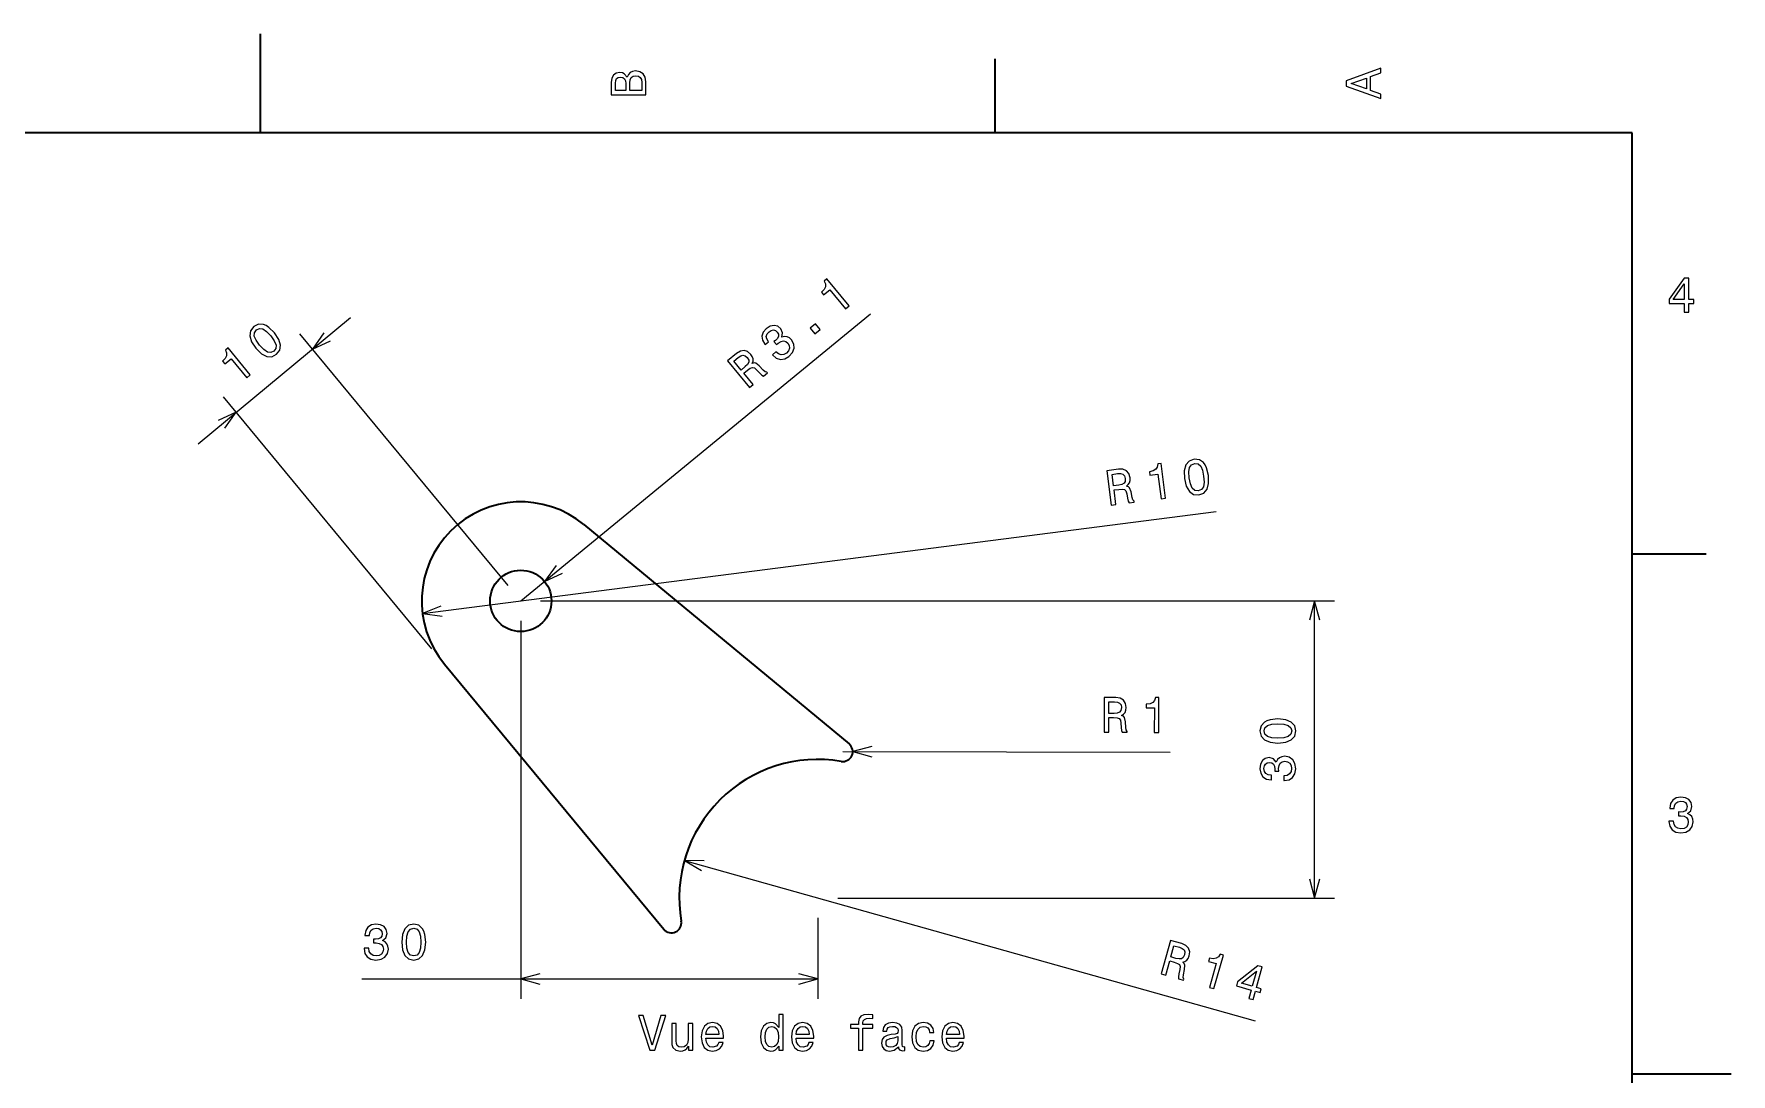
# Model space of a CAD drawing. Extents: x 0 to 297, y 0 to 210.
# Drawn here: x 125.6 to 297, y 105 to 210 of the extents above; entities that cross this region are included whole.
import ezdxf

# ---------------------------------------------------------------- set-up
doc = ezdxf.new("R2010")
doc.units = 0

msp = doc.modelspace()

# ---------------------------------------------------------------- linework, layer by layer
at = {"color": 7, "lineweight": 35, "ltscale": 0.25}
for p, q in [((148.5, 200), (148.5, 210)), ((287, 105), (297, 105))]:
    msp.add_line(p, q, dxfattribs=at)
at = {"color": 7, "lineweight": 35, "ltscale": 0.1875}
for p, q in [((222.699997, 200), (222.699997, 207.5)), ((287, 157.5), (294.5, 157.5))]:
    msp.add_line(p, q, dxfattribs=at)
at = {"color": 7, "lineweight": 35}
for p, q in [((287, 200), (10, 200)), ((287, 10), (287, 200)), ((181.166534, 160.456314), (207.948868, 138.307861)), ((167.087387, 146.377167), (189.23584, 119.594833))]:
    msp.add_line(p, q, dxfattribs=at)
at = {"color": 7, "lineweight": 13}
for p, q in [((174.793625, 152.750076), (210.096375, 181.725021)), ((142.202621, 168.622589), (157.615097, 181.368408)), ((173.519043, 154.291321), (152.487396, 179.72319)), ((165.812805, 147.918427), (144.781158, 173.350296)), ((164.875122, 151.475998), (245.00235, 161.768753)), ((176.793625, 152.750076), (256.948853, 152.750076)), ((254.948853, 122.750076), (254.948853, 152.750076)), ((174.793625, 150.750076), (174.793625, 112.584854)), ((207.311584, 137.537231), (240.370255, 137.474976)), ((191.314529, 126.53344), (248.952789, 110.355316)), ((206.793625, 122.750076), (256.948853, 122.750076)), ((158.727631, 114.584854), (204.793625, 114.584854))]:
    msp.add_line(p, q, dxfattribs=at)
at = {"color": 7, "lineweight": 13, "ltscale": 0.204131}
msp.add_line((204.793625, 120.750076), (204.793625, 112.584854), dxfattribs=at)
at = {"color": 7, "lineweight": 13}
for points in [[(185.542007, 205.630417), (185.249496, 205.983429), (185.052811, 206.074219), (184.81073, 206.104477), (184.432495, 206.03891), (184.160156, 205.842224), (183.993729, 205.524506), (183.933212, 205.080704), (183.933212, 203.835022), (187.433212, 203.835022), (187.433212, 205.151306), (187.36261, 205.620331), (187.155838, 205.968307), (186.828018, 206.185165), (186.384216, 206.260818), (186.08667, 206.215424), (185.839554, 206.094391), (185.65799, 205.897705)], [(185.385666, 204.984879), (185.385666, 204.298996), (184.351807, 204.298996), (184.351807, 205.025223), (184.382065, 205.297562), (184.472839, 205.489197), (184.629181, 205.605194), (184.86116, 205.645538), (185.093155, 205.600143), (185.254532, 205.479111), (185.355408, 205.272339)], [(187.014618, 205.095825), (187.014618, 204.298996), (185.809296, 204.298996), (185.809296, 205.050446), (185.844589, 205.368164), (185.9505, 205.595108), (186.132065, 205.731277), (186.394302, 205.776657), (186.671692, 205.731277), (186.863327, 205.605194), (186.979324, 205.393372)], [(261.633209, 203.466858), (261.633209, 203.930847), (260.604401, 204.298996), (260.604401, 205.695969), (261.633209, 206.064133), (261.633209, 206.538193), (258.128174, 205.257217), (258.128174, 204.742798)], [(260.17572, 204.460388), (258.632477, 205), (260.17572, 205.539627)], [(207.583954, 182.25032), (207.938705, 182.541473), (205.702209, 185.266403), (205.437119, 185.048828), (205.562134, 184.753448), (205.552979, 184.478424), (205.415359, 184.208893), (205.144684, 183.93454), (205.371841, 183.657761), (206.003372, 184.176086)], [(292.277374, 181.916794), (292.731262, 181.916794), (292.731262, 182.784225), (293.23056, 182.784225), (293.23056, 183.187683), (292.731262, 183.187683), (292.731262, 185.341141), (292.272339, 185.341141), (290.739197, 183.228027), (290.739197, 182.784225), (292.277374, 182.784225)], [(291.162842, 183.187683), (292.277374, 184.756134), (292.277374, 183.187683)], [(148.047638, 178.270142), (148.610535, 177.708176), (149.153152, 177.42395), (149.663193, 177.400726), (150.138092, 177.649475), (150.467682, 178.066025), (150.540619, 178.57135), (150.359421, 179.15448), (149.917007, 179.816071), (149.353439, 180.370926), (149.080322, 180.550827), (148.811478, 180.662247), (148.301453, 180.685486), (147.827225, 180.443817), (147.496948, 180.020187), (147.427246, 179.510971), (147.604553, 178.924622)], [(148.420731, 178.578674), (148.062927, 179.074646), (147.880463, 179.493118), (147.891449, 179.835953), (148.093979, 180.121246), (148.40834, 180.263428), (148.747147, 180.209839), (149.123932, 179.952072), (149.543915, 179.507523), (149.904922, 179.007675), (150.087387, 178.589203), (150.076416, 178.246368), (149.874542, 177.96817), (149.559509, 177.818909), (149.220703, 177.872482), (148.843933, 178.130249)], [(200.198502, 177.610977), (200.220886, 177.583679), (200.590424, 177.260635), (201.004013, 177.130341), (201.439667, 177.18779), (201.876099, 177.435074), (202.227127, 177.834106), (202.390411, 178.255188), (202.361359, 178.688049), (202.14357, 179.096497), (201.923615, 179.300903), (201.684265, 179.417633), (201.425552, 179.446686), (201.152039, 179.398361), (201.232651, 179.816833), (201.04715, 180.225677), (200.739105, 180.48175), (200.382706, 180.574173), (199.99144, 180.494446), (199.575607, 180.237961), (199.275955, 179.887634), (199.147751, 179.495331), (199.196289, 179.078476), (199.435379, 178.667938), (199.457779, 178.64064), (199.804733, 178.925415), (199.631134, 179.2005), (199.585312, 179.463013), (199.659454, 179.706543), (199.857468, 179.934296), (200.08577, 180.069489), (200.301102, 180.109207), (200.499542, 180.050262), (200.681808, 179.899734), (200.803513, 179.679916), (200.815536, 179.474487), (200.71579, 179.262131), (200.512787, 179.056366), (200.357559, 178.935486), (200.610321, 178.627518), (200.794937, 178.792084), (201.069336, 178.958588), (201.329346, 179.015396), (201.563278, 178.952957), (201.765442, 178.786133), (201.908127, 178.524841), (201.932663, 178.26442), (201.839722, 178.011993), (201.630722, 177.781723), (201.353134, 177.619141), (201.07782, 177.588913), (200.811188, 177.683243), (200.557144, 177.905334)], [(204.497269, 179.716904), (205.035248, 180.158447), (204.558502, 180.739288), (204.020538, 180.29776)], [(147.124786, 175.288422), (147.478455, 175.580902), (145.231873, 178.297516), (144.96759, 178.078964), (145.093689, 177.784042), (145.085541, 177.508987), (144.948929, 177.238953), (144.679276, 176.963593), (144.907471, 176.687653), (145.537064, 177.208328)], [(197.889282, 174.293365), (198.251831, 174.590912), (197.314346, 175.733124), (197.684692, 176.037079), (197.967178, 176.249359), (198.183487, 176.335571), (198.382645, 176.283707), (198.610397, 176.085709), (198.917847, 175.750854), (199.13002, 175.540054), (199.288773, 175.442001), (199.698105, 175.777954), (199.637314, 175.85202), (199.458069, 175.887589), (199.260498, 176.064697), (198.874863, 176.478912), (198.54303, 176.748093), (198.370178, 176.775848), (198.169037, 176.734741), (198.24498, 176.960175), (198.242157, 177.186203), (198.171539, 177.415329), (198.02536, 177.641129), (197.702011, 177.923798), (197.344513, 178.041412), (196.965637, 177.978378), (196.573196, 177.741089), (195.668777, 176.998795)], [(196.743805, 177.326538), (197.000793, 177.498322), (197.229218, 177.561844), (197.446457, 177.511795), (197.657516, 177.326172), (197.804108, 177.068085), (197.810837, 176.845245), (197.689102, 176.627899), (197.459503, 176.40683), (197.042389, 176.064484), (196.303284, 176.964996)], [(239.446259, 163.071487), (239.901459, 163.129959), (239.452316, 166.62645), (239.112167, 166.582748), (239.061325, 166.266052), (238.907593, 166.037842), (238.647903, 165.882446), (238.272888, 165.793594), (238.318497, 165.438446), (239.128845, 165.542542)], [(241.818542, 165.099915), (241.994446, 164.324219), (242.301514, 163.794189), (242.720367, 163.502228), (243.25473, 163.459015), (243.755814, 163.635239), (244.08728, 164.023575), (244.245407, 164.613373), (244.224564, 165.408981), (244.044281, 166.179031), (243.909424, 166.476959), (243.741577, 166.714722), (243.322723, 167.006668), (242.792725, 167.055542), (242.287292, 166.873657), (241.956467, 166.480331), (241.793335, 165.889893)], [(242.298737, 165.161606), (242.261017, 165.772003), (242.33017, 166.223251), (242.522491, 166.507278), (242.846069, 166.640366), (243.187775, 166.592728), (243.445648, 166.366531), (243.626587, 165.947418), (243.744354, 165.347305), (243.78273, 164.731903), (243.713593, 164.280655), (243.521255, 163.996628), (243.202042, 163.869186), (242.855972, 163.911163), (242.598114, 164.13736), (242.417145, 164.556488)], [(234.417694, 162.425537), (234.882904, 162.485291), (234.694626, 163.950912), (235.16983, 164.011963), (235.521912, 164.041931), (235.751007, 164.000183), (235.892258, 163.850525), (235.980194, 163.561829), (236.063019, 163.114853), (236.130951, 162.823578), (236.21347, 162.656219), (236.738678, 162.723679), (236.726471, 162.818726), (236.593445, 162.944), (236.520004, 163.198975), (236.413025, 163.754715), (236.274658, 164.158966), (236.142914, 164.274246), (235.950623, 164.346146), (236.134644, 164.496902), (236.252213, 164.689972), (236.31398, 164.921631), (236.309937, 165.190598), (236.185928, 165.601776), (235.945374, 165.89122), (235.590805, 166.038895), (235.132263, 166.046082), (233.971771, 165.897018)], [(235.056824, 165.604202), (235.365814, 165.613388), (235.593109, 165.545975), (235.750656, 165.388245), (235.831024, 165.118912), (235.818268, 164.822357), (235.705688, 164.629944), (235.487167, 164.510345), (235.175247, 164.444855), (234.640015, 164.376099), (234.491577, 165.531586)], [(233.695358, 139.487549), (234.164368, 139.486664), (234.16716, 140.964325), (234.646271, 140.963425), (234.999268, 140.947632), (235.221039, 140.876602), (235.341751, 140.709946), (235.391632, 140.412308), (235.415985, 139.958374), (235.445679, 139.660767), (235.505875, 139.484131), (236.035416, 139.483139), (236.035583, 139.578964), (235.919861, 139.720383), (235.880005, 139.982712), (235.845764, 140.547623), (235.760834, 140.96637), (235.645081, 141.097717), (235.463699, 141.193878), (235.66568, 141.31958), (235.80722, 141.495819), (235.898407, 141.717545), (235.929169, 141.984787), (235.85936, 142.408554), (235.658234, 142.726654), (235.325745, 142.918915), (234.871979, 142.985336), (233.70195, 142.987534)], [(234.740051, 142.556915), (235.047623, 142.526077), (235.264297, 142.42984), (235.400146, 142.253067), (235.445007, 141.975616), (235.394012, 141.683197), (235.257523, 141.506943), (235.02536, 141.416595), (234.707596, 141.391983), (234.167969, 141.393005), (234.170166, 142.557983)], [(238.765228, 139.477997), (239.224167, 139.477127), (239.230804, 143.00235), (238.887863, 143.002991), (238.796509, 142.695526), (238.614563, 142.48909), (238.33696, 142.368576), (237.953598, 142.328949), (237.952927, 141.970886), (238.769928, 141.969345)], [(251.239197, 138.402664), (252.030975, 138.478317), (252.595825, 138.715347), (252.938751, 139.093597), (253.049713, 139.618088), (252.938751, 140.137543), (252.595825, 140.515778), (252.030975, 140.747772), (251.239197, 140.828461), (250.452454, 140.747772), (250.139771, 140.651947), (249.882568, 140.515778), (249.539612, 140.137543), (249.42363, 139.618088), (249.539612, 139.093597), (249.887604, 138.715347), (250.452454, 138.478317)], [(251.239197, 138.886826), (250.628967, 138.92717), (250.190201, 139.053253), (249.932983, 139.280197), (249.842224, 139.618088), (249.932983, 139.950943), (250.190201, 140.177887), (250.628967, 140.30397), (251.239197, 140.344315), (251.854462, 140.30397), (252.293228, 140.177887), (252.55043, 139.950943), (252.636169, 139.618088), (252.55043, 139.280197), (252.293228, 139.053253), (251.854462, 138.92717)], [(251.849426, 134.611176), (251.884735, 134.611176), (252.368866, 134.691864), (252.731995, 134.928894), (252.963974, 135.302094), (253.049713, 135.796326), (252.963974, 136.320831), (252.742065, 136.714203), (252.389038, 136.966354), (251.93515, 137.057144), (251.637604, 137.016785), (251.395538, 136.905838), (251.208923, 136.724289), (251.072754, 136.482208), (250.80043, 136.810013), (250.366714, 136.92601), (249.973343, 136.850372), (249.675781, 136.633514), (249.489197, 136.280487), (249.42363, 135.796326), (249.504318, 135.342438), (249.726227, 134.994461), (250.079254, 134.767517), (250.548279, 134.691864), (250.583572, 134.691864), (250.583572, 135.140717), (250.260803, 135.181061), (250.028809, 135.31218), (249.887604, 135.524002), (249.837173, 135.821548), (249.877518, 136.083801), (249.983429, 136.275436), (250.154907, 136.391434), (250.386887, 136.436829), (250.634003, 136.391434), (250.80043, 136.270386), (250.901291, 136.058578), (250.931549, 135.771118), (250.926514, 135.574432), (251.324921, 135.574432), (251.31485, 135.821548), (251.360229, 136.139267), (251.481262, 136.376297), (251.677948, 136.517517), (251.93515, 136.567947), (252.227661, 136.512466), (252.444519, 136.366211), (252.580688, 136.134232), (252.626068, 135.826584), (252.575653, 135.508865), (252.424347, 135.276886), (252.182281, 135.13063), (251.849426, 135.07515)], [(290.729126, 130.51622), (290.729126, 130.480911), (290.809814, 129.996765), (291.046844, 129.633652), (291.420044, 129.401657), (291.914276, 129.315933), (292.438782, 129.401657), (292.832153, 129.623566), (293.08429, 129.976593), (293.175079, 130.430481), (293.134735, 130.728027), (293.023773, 130.970108), (292.842224, 131.156708), (292.600159, 131.292877), (292.927948, 131.565216), (293.043945, 131.998932), (292.968292, 132.392303), (292.751434, 132.68985), (292.398407, 132.87645), (291.914276, 132.942017), (291.460388, 132.861313), (291.112396, 132.63942), (290.885468, 132.286392), (290.809814, 131.817368), (290.809814, 131.782074), (291.258636, 131.782074), (291.299011, 132.104828), (291.430115, 132.336823), (291.641937, 132.478027), (291.939484, 132.528473), (292.201721, 132.488113), (292.393372, 132.382217), (292.509369, 132.210739), (292.554749, 131.97876), (292.509369, 131.731628), (292.388336, 131.565216), (292.176514, 131.46434), (291.889069, 131.434082), (291.692383, 131.439133), (291.692383, 131.04071), (291.939484, 131.050797), (292.257202, 131.005417), (292.494232, 130.884369), (292.635468, 130.687683), (292.685883, 130.430481), (292.630402, 130.13797), (292.484161, 129.921112), (292.252167, 129.784943), (291.944519, 129.739563), (291.626801, 129.789993), (291.394806, 129.941284), (291.248566, 130.183365), (291.193085, 130.51622)], [(158.974747, 117.68428), (158.974747, 117.648979), (159.055435, 117.164825), (159.292465, 116.801712), (159.665665, 116.569733), (160.159912, 116.483994), (160.684402, 116.569733), (161.077774, 116.791626), (161.329941, 117.144653), (161.420715, 117.598541), (161.380371, 117.896095), (161.269424, 118.138168), (161.08786, 118.324768), (160.845779, 118.460938), (161.173599, 118.733276), (161.289597, 119.166992), (161.213943, 119.560364), (160.997086, 119.85791), (160.644058, 120.04451), (160.159912, 120.110077), (159.706024, 120.029381), (159.358032, 119.80748), (159.131088, 119.454453), (159.055435, 118.985435), (159.055435, 118.950134), (159.504288, 118.950134), (159.544632, 119.272903), (159.675751, 119.504883), (159.887573, 119.646095), (160.18512, 119.696533), (160.447372, 119.656189), (160.639008, 119.550278), (160.755005, 119.378807), (160.8004, 119.14682), (160.755005, 118.899704), (160.633972, 118.733276), (160.42215, 118.632408), (160.134689, 118.60215), (159.938004, 118.607193), (159.938004, 118.208778), (160.18512, 118.218864), (160.502853, 118.173477), (160.739883, 118.052437), (160.881088, 117.855751), (160.931519, 117.598541), (160.876038, 117.306038), (160.729797, 117.08918), (160.497803, 116.953018), (160.19017, 116.907623), (159.872437, 116.958054), (159.640457, 117.109352), (159.494202, 117.351425), (159.438721, 117.68428)], [(162.766251, 118.29451), (162.841888, 117.502724), (163.078934, 116.937881), (163.457169, 116.59494), (163.981659, 116.483994), (164.501114, 116.59494), (164.879364, 116.937881), (165.111343, 117.502724), (165.192047, 118.29451), (165.111343, 119.081253), (165.015533, 119.393936), (164.879364, 119.651138), (164.501114, 119.99408), (163.981659, 120.110077), (163.457169, 119.99408), (163.078934, 119.646095), (162.841888, 119.081253)], [(163.250397, 118.29451), (163.290741, 118.904739), (163.416824, 119.343506), (163.643768, 119.600708), (163.981659, 119.691483), (164.314514, 119.600708), (164.541458, 119.343506), (164.667542, 118.904739), (164.707886, 118.29451), (164.667542, 117.679237), (164.541458, 117.240479), (164.314514, 116.983276), (163.981659, 116.897537), (163.643768, 116.983276), (163.416824, 117.240479), (163.290741, 117.679237)], [(239.46608, 115.095367), (239.917648, 114.968628), (240.316971, 116.391312), (240.778259, 116.261833), (241.114044, 116.151871), (241.308624, 116.023926), (241.380188, 115.830978), (241.348328, 115.530869), (241.249939, 115.087051), (241.198669, 114.792397), (241.209229, 114.606094), (241.71907, 114.462997), (241.744965, 114.555252), (241.671448, 114.722549), (241.703461, 114.985947), (241.822113, 115.539307), (241.852692, 115.965492), (241.776459, 116.123085), (241.627548, 116.264404), (241.855835, 116.331284), (242.03949, 116.463058), (242.186859, 116.652176), (242.288239, 116.901344), (242.334747, 117.328293), (242.226379, 117.688713), (241.957703, 117.963181), (241.538422, 118.148956), (240.411926, 118.465149)], [(241.296326, 117.771667), (241.584335, 117.659393), (241.767242, 117.508537), (241.850632, 117.301796), (241.819366, 117.022476), (241.691772, 116.754478), (241.51297, 116.62133), (241.265076, 116.596619), (240.952362, 116.658203), (240.432816, 116.804031), (240.74765, 117.925674)], [(244.347321, 113.725281), (244.789185, 113.601257), (245.741852, 116.995316), (245.411652, 117.08799), (245.241119, 116.81633), (245.010437, 116.666313), (244.710678, 116.624741), (244.33075, 116.689468), (244.233978, 116.344727), (245.020599, 116.12394)], [(248.298798, 112.616165), (248.735809, 112.493507), (248.970215, 113.328667), (249.450928, 113.193741), (249.559952, 113.582184), (249.079254, 113.717117), (249.661194, 115.790451), (249.219345, 115.914474), (247.172195, 114.294296), (247.052261, 113.867004), (248.533218, 113.451324)], [(247.569153, 114.140976), (249.066101, 115.349861), (248.642242, 113.839775)], [(188.948135, 110.880531), (188.070602, 107.899986), (187.167877, 110.880531), (186.688766, 110.880531), (187.818451, 107.375488), (188.322769, 107.375488), (189.427231, 110.880531)], [(192.150574, 110.083702), (191.706772, 110.083702), (191.706772, 108.520302), (191.656342, 108.157188), (191.510086, 107.894943), (191.283142, 107.733559), (190.985596, 107.683128), (190.748566, 107.723473), (190.59726, 107.844505), (190.511536, 108.051277), (190.491364, 108.343788), (190.491364, 110.083702), (190.047546, 110.083702), (190.047546, 108.303444), (190.062683, 107.945374), (190.158508, 107.64782), (190.451019, 107.375488), (190.920029, 107.279671), (191.172195, 107.314972), (191.389053, 107.405746), (191.575653, 107.562088), (191.726944, 107.789032), (191.726944, 107.375488), (192.150574, 107.375488)], [(193.48703, 108.60099), (195.262253, 108.60099), (195.267288, 108.807762), (195.1866, 109.387733), (194.964706, 109.821457), (194.611679, 110.083702), (194.142654, 110.17952), (193.683716, 110.078659), (193.330688, 109.796234), (193.103745, 109.337303), (193.023056, 108.732117), (193.098709, 108.111801), (193.325653, 107.657906), (193.67363, 107.375488), (194.127533, 107.279671), (194.520905, 107.34523), (194.843658, 107.516701), (195.080688, 107.789032), (195.216858, 108.152145), (194.778107, 108.152145), (194.687317, 107.950417), (194.556198, 107.799118), (194.182999, 107.678085), (193.895538, 107.733559), (193.67868, 107.910072), (193.53746, 108.197533), (193.48703, 108.585861)], [(193.48703, 108.97419), (193.542511, 109.322174), (193.67868, 109.579376), (193.885452, 109.735718), (194.157791, 109.791191), (194.425079, 109.735718), (194.631851, 109.579376), (194.757935, 109.322174), (194.803314, 108.97419)], [(200.835022, 107.794075), (200.835022, 107.375488), (201.278824, 107.375488), (201.278824, 110.996529), (200.840057, 110.996529), (200.840057, 109.670158), (200.502167, 110.053444), (200.295395, 110.144218), (200.058365, 110.17952), (199.629684, 110.078659), (199.296829, 109.796234), (199.079971, 109.342346), (199.004333, 108.732117), (199.079971, 108.121887), (199.296829, 107.662949), (199.629684, 107.375488), (200.058365, 107.279671), (200.295395, 107.314972), (200.507202, 107.405746)], [(200.134003, 109.781105), (200.426514, 109.710503), (200.648422, 109.513817), (200.779541, 109.186005), (200.829971, 108.732117), (200.779541, 108.273186), (200.648422, 107.945374), (200.426514, 107.743645), (200.134003, 107.678085), (199.856628, 107.743645), (199.644821, 107.945374), (199.503601, 108.278229), (199.458221, 108.732117), (199.503601, 109.180962), (199.644821, 109.508774), (199.856628, 109.710503)], [(202.595108, 108.60099), (204.370316, 108.60099), (204.375366, 108.807762), (204.294678, 109.387733), (204.072769, 109.821457), (203.719742, 110.083702), (203.250732, 110.17952), (202.791794, 110.078659), (202.438766, 109.796234), (202.211823, 109.337303), (202.131134, 108.732117), (202.206772, 108.111801), (202.433716, 107.657906), (202.781708, 107.375488), (203.235596, 107.279671), (203.628967, 107.34523), (203.951736, 107.516701), (204.188766, 107.789032), (204.324936, 108.152145), (203.886169, 108.152145), (203.795395, 107.950417), (203.664276, 107.799118), (203.291077, 107.678085), (203.003601, 107.733559), (202.786743, 107.910072), (202.645538, 108.197533), (202.595108, 108.585861)], [(202.595108, 108.97419), (202.650574, 109.322174), (202.786743, 109.579376), (202.993515, 109.735718), (203.265854, 109.791191), (203.533142, 109.735718), (203.739914, 109.579376), (203.865997, 109.322174), (203.911392, 108.97419)], [(208.894104, 109.614685), (208.894104, 107.375488), (209.337906, 107.375488), (209.337906, 109.614685), (210.346542, 109.614685), (210.346542, 109.99292), (209.337906, 109.99292), (209.337906, 110.159348), (209.373199, 110.361076), (209.489197, 110.497246), (209.685883, 110.577934), (209.968307, 110.6082), (210.346542, 110.588028), (210.346542, 110.971313), (209.867432, 110.996529), (209.433716, 110.951134), (209.131134, 110.814972), (208.94957, 110.577934), (208.894104, 110.240044), (208.894104, 109.99292), (208.082138, 109.99292), (208.082138, 109.614685)], [(212.92363, 107.728516), (212.92363, 107.713387), (212.948853, 107.541916), (213.024506, 107.420876), (213.342224, 107.325058), (213.58934, 107.365402), (213.58934, 107.708344), (213.483429, 107.693214), (213.342224, 107.758774), (213.317001, 107.960503), (213.317001, 109.362518), (213.256485, 109.720589), (213.079971, 109.972748), (212.772339, 110.124046), (212.338623, 110.17952), (211.914993, 110.119003), (211.60231, 109.947533), (211.405624, 109.680244), (211.340057, 109.327217), (211.340057, 109.296959), (211.73848, 109.296959), (211.773773, 109.508774), (211.884735, 109.660072), (212.066284, 109.750847), (212.323486, 109.786148), (212.570618, 109.760933), (212.747116, 109.685287), (212.853027, 109.554161), (212.888336, 109.372604), (212.868164, 109.160789), (212.787476, 109.054886), (212.585739, 109.004448), (212.207489, 108.964104), (211.773773, 108.873329), (211.466141, 108.711945), (211.284592, 108.459785), (211.229111, 108.086586), (211.279541, 107.753731), (211.435883, 107.506615), (211.688049, 107.350273), (212.036026, 107.2948), (212.505051, 107.400703)], [(216.075653, 109.186005), (216.514404, 109.186005), (216.42363, 109.589462), (216.206772, 109.907188), (215.868881, 110.103874), (215.430115, 110.17952), (214.945969, 110.078659), (214.57782, 109.796234), (214.345825, 109.337303), (214.265137, 108.722031), (214.34079, 108.111801), (214.567719, 107.657906), (214.925797, 107.375488), (215.414993, 107.279671), (215.848709, 107.355316), (216.1866, 107.567131), (216.418594, 107.899986), (216.519455, 108.343788), (216.095825, 108.343788), (216.020172, 108.061371), (215.878967, 107.849548), (215.677231, 107.71843), (215.430115, 107.678085), (215.122482, 107.743645), (214.900574, 107.945374), (214.764404, 108.273186), (214.719025, 108.73716), (214.764404, 109.191048), (214.905624, 109.51886), (215.132568, 109.720589), (215.430115, 109.791191), (215.692368, 109.745804), (215.889053, 109.629814), (216.020172, 109.438171)], [(217.775223, 108.60099), (219.55043, 108.60099), (219.555481, 108.807762), (219.474792, 109.387733), (219.252884, 109.821457), (218.899857, 110.083702), (218.430832, 110.17952), (217.971909, 110.078659), (217.618881, 109.796234), (217.391937, 109.337303), (217.311249, 108.732117), (217.386887, 108.111801), (217.613831, 107.657906), (217.961823, 107.375488), (218.41571, 107.279671), (218.809082, 107.34523), (219.131851, 107.516701), (219.368881, 107.789032), (219.505051, 108.152145), (219.066284, 108.152145), (218.97551, 107.950417), (218.844391, 107.799118), (218.471191, 107.678085), (218.183716, 107.733559), (217.966858, 107.910072), (217.825653, 108.197533), (217.775223, 108.585861)], [(217.775223, 108.97419), (217.830688, 109.322174), (217.966858, 109.579376), (218.17363, 109.735718), (218.445969, 109.791191), (218.713257, 109.735718), (218.920029, 109.579376), (219.046112, 109.322174), (219.091492, 108.97419)], [(212.873199, 108.323616), (212.812683, 108.061371), (212.651306, 107.859634), (212.409225, 107.728516), (212.111679, 107.683128), (211.920029, 107.708344), (211.783859, 107.789032), (211.698135, 107.930244), (211.672913, 108.12693), (211.693085, 108.303444), (211.773773, 108.42952), (212.096542, 108.570732), (212.505051, 108.631248), (212.873199, 108.752289)]]:
    msp.add_lwpolyline(points, close=True, dxfattribs=at)
for points in [[(154.920822, 179.812012), (153.761978, 178.181946), (155.580597, 179.014191)], [(144.896896, 170.178986), (146.05574, 171.809052), (144.237122, 170.976807)], [(178.354752, 156.34256), (177.189865, 154.716812), (179.011551, 155.542297)], [(255.466492, 150.818222), (254.948853, 152.750076), (254.431213, 150.818222)], [(166.725281, 152.23555), (164.875122, 151.475998), (166.857178, 151.20871)], [(210.2444, 138.049347), (208.311584, 137.535339), (210.242447, 137.014069)], [(193.314392, 126.509758), (191.314529, 126.53344), (193.034607, 125.513)], [(254.431213, 124.681931), (254.948853, 122.750076), (255.466492, 124.681931)], [(176.725479, 115.102493), (174.793625, 114.584854), (176.725479, 114.067215)], [(202.861771, 114.067215), (204.793625, 114.584854), (202.861771, 115.102493)]]:
    msp.add_lwpolyline(points, dxfattribs=at)
at = {"color": 7, "lineweight": 35}
msp.add_circle((174.793625, 152.750076), 3.1, dxfattribs=at)
for centre, radius, start, end in [((174.793625, 152.750076), 10, 50.409931, 219.590066), ((207.311584, 137.537231), 1, 260.336366, 50.409931), ((204.793625, 122.750076), 14, 80.336371, 189.663633), ((190.00647, 120.232117), 1, 219.590066, 9.663633)]:
    msp.add_arc(centre, radius, start, end, dxfattribs=at)

doc.saveas('drawing.dxf')
